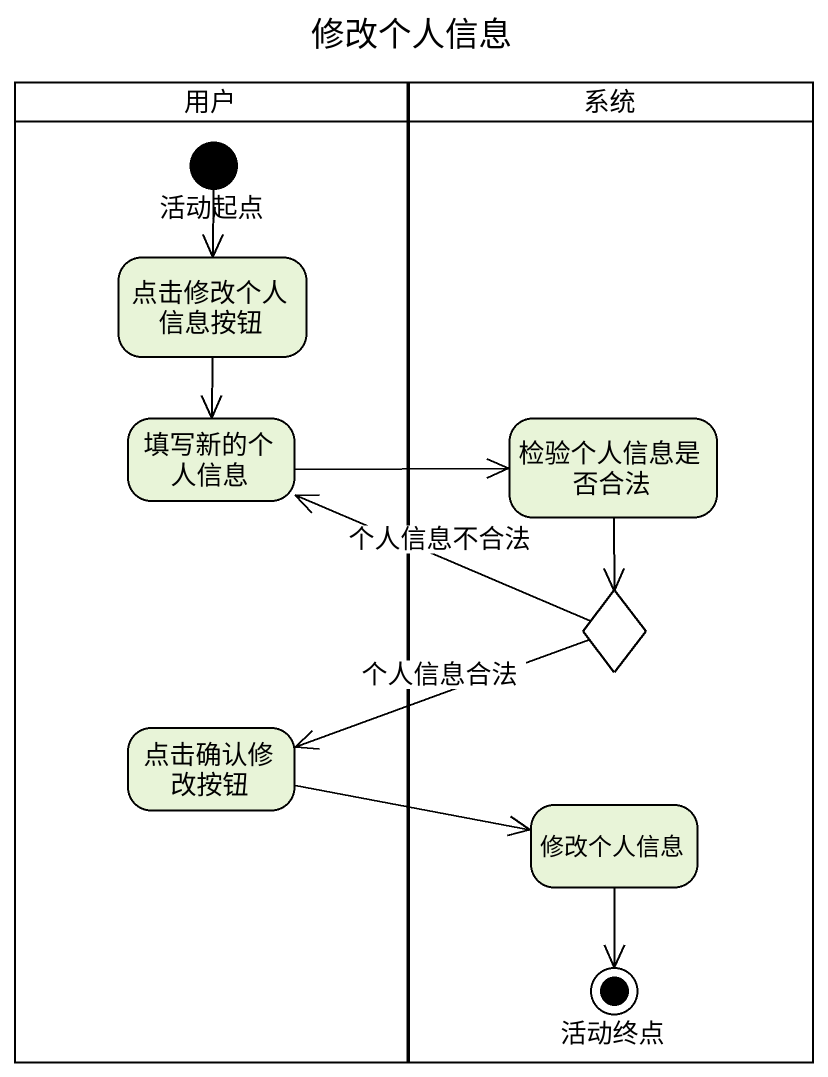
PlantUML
@startuml
title 修改个人信息
hide empty description
state 用户 <<partition>> {
  state 活动起点 <<start>>
  state 点击修改个人信息按钮
  state 填写新的个人信息
  state 点击确认修改按钮
}
state 系统 <<partition>> {
  state 检验个人信息是否合法
  state choice1 <<choice>>
  state 修改个人信息
  state 活动终点 <<end>>
}
活动起点 --> 点击修改个人信息按钮
点击修改个人信息按钮 --> 填写新的个人信息
填写新的个人信息 -right-> 检验个人信息是否合法
检验个人信息是否合法 --> choice1
choice1 -left-> 填写新的个人信息 : 个人信息不合法
choice1 -left-> 点击确认修改按钮 : 个人信息合法
点击确认修改按钮 -right-> 修改个人信息
修改个人信息 --> 活动终点
@enduml
